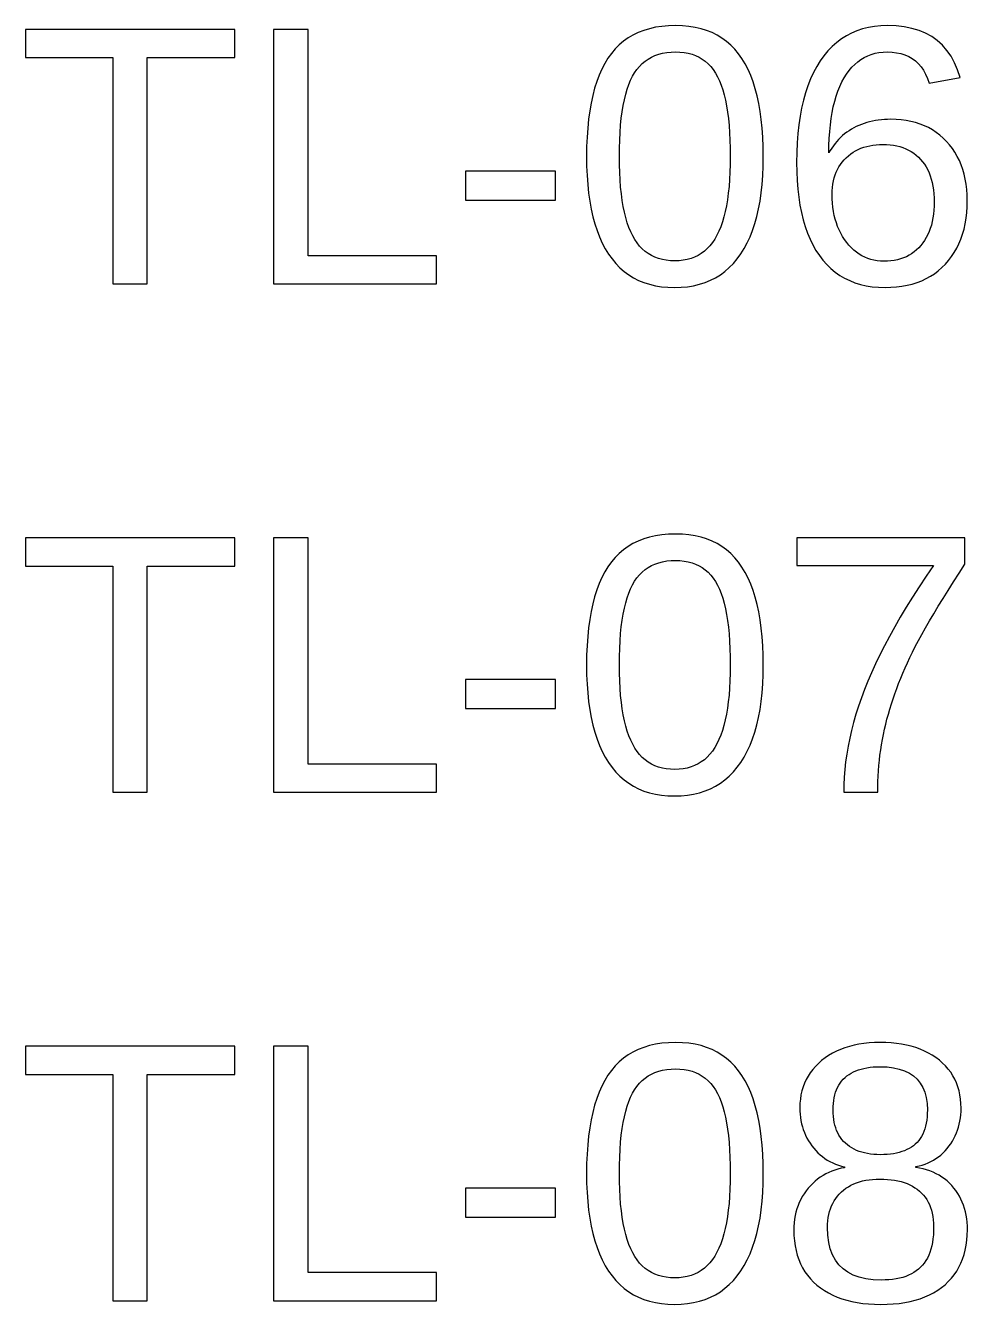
# Model space of a CAD drawing. Extents: x -27 to 133, y -77 to 15.
# Drawn here: x 72.05 to 77.89, y -17.39 to -9.47 of the extents above; entities that cross this region are included whole.
import ezdxf

# ---------------------------------------------------------------- set-up
doc = ezdxf.new("R2010")
doc.units = 0
doc.layers.get('0').update_dxf_attribs({"linetype": 'CONTINUOUS'})

msp = doc.modelspace()

# ---------------------------------------------------------------- linework, layer by layer
for points in [[(72.8056, -9.66694), (73.3472, -9.66694), (73.3472, -9.49239), (72.0515, -9.49239), (72.0515, -9.66694), (72.593, -9.66694), (72.593, -11.0689), (72.8056, -11.0689)], [(74.5982, -10.8944), (73.8015, -10.8944), (73.8015, -9.49239), (73.5878, -9.49239), (73.5878, -11.0689), (74.5982, -11.0689)], [(76.113, -11.0901), (76.1524, -11.0864), (76.1903, -11.0802), (76.2267, -11.0716), (76.2614, -11.0605), (76.2946, -11.047), (76.3263, -11.031), (76.3563, -11.0125), (76.3848, -10.9916), (76.4117, -10.9682), (76.4371, -10.9423), (76.4609, -10.914), (76.4831, -10.8832), (76.5037, -10.8501), (76.5227, -10.8147), (76.54, -10.7772), (76.5556, -10.7374), (76.5697, -10.6955), (76.582, -10.6513), (76.5927, -10.6049), (76.6018, -10.5563), (76.6092, -10.5055), (76.615, -10.4524), (76.6191, -10.3972), (76.6216, -10.3398), (76.6224, -10.2801), (76.6216, -10.2195), (76.6193, -10.1612), (76.6153, -10.1052), (76.6099, -10.0515), (76.6028, -10.0002), (76.5942, -9.95126), (76.584, -9.90461), (76.5722, -9.86029), (76.5589, -9.8183), (76.544, -9.77864), (76.5275, -9.74132), (76.5094, -9.70632), (76.4898, -9.67366), (76.4686, -9.64336), (76.4456, -9.6155), (76.4208, -9.59005), (76.3944, -9.56703), (76.3662, -9.54643), (76.3363, -9.52826), (76.3047, -9.51251), (76.2713, -9.49918), (76.2363, -9.48828), (76.1994, -9.47979), (76.1609, -9.47374), (76.1206, -9.4701), (76.0786, -9.46889), (76.0355, -9.47009), (75.9941, -9.47368), (75.9546, -9.47968), (75.9169, -9.48806), (75.8811, -9.49885), (75.847, -9.51203), (75.8148, -9.52761), (75.7844, -9.54558), (75.7558, -9.56596), (75.729, -9.58872), (75.704, -9.61389), (75.6809, -9.64145), (75.6596, -9.67141), (75.64, -9.70377), (75.6219, -9.73855), (75.6055, -9.77573), (75.5906, -9.81532), (75.5772, -9.85732), (75.5655, -9.90173), (75.5553, -9.94855), (75.5466, -9.99779), (75.5396, -10.0494), (75.5341, -10.1035), (75.5301, -10.1599), (75.5278, -10.2188), (75.527, -10.2801), (75.5278, -10.3401), (75.5302, -10.3978), (75.5343, -10.4533), (75.5399, -10.5065), (75.5472, -10.5575), (75.5561, -10.6062), (75.5666, -10.6527), (75.5787, -10.6969), (75.5924, -10.7389), (75.6078, -10.7786), (75.6247, -10.8161), (75.6433, -10.8513), (75.6635, -10.8843), (75.6853, -10.9149), (75.7087, -10.9431), (75.7337, -10.9688), (75.7603, -10.9921), (75.7885, -11.0129), (75.8184, -11.0313), (75.8498, -11.0472), (75.8828, -11.0607), (75.9174, -11.0717), (75.9536, -11.0803), (75.9915, -11.0864), (76.0309, -11.0901), (76.0719, -11.0913)], [(77.4127, -11.0904), (77.4475, -11.0879), (77.4812, -11.0836), (77.5136, -11.0776), (77.5447, -11.07), (77.5747, -11.0606), (77.6035, -11.0495), (77.631, -11.0366), (77.6573, -11.0221), (77.6824, -11.0059), (77.7063, -10.988), (77.7289, -10.9683), (77.7503, -10.947), (77.7704, -10.9241), (77.7888, -10.9001), (77.8056, -10.8748), (77.8208, -10.8482), (77.8345, -10.8204), (77.8465, -10.7913), (77.8569, -10.761), (77.8657, -10.7295), (77.8729, -10.6967), (77.8785, -10.6627), (77.8825, -10.6274), (77.8849, -10.5909), (77.8857, -10.5531), (77.885, -10.5182), (77.8827, -10.4844), (77.8789, -10.4517), (77.8736, -10.4202), (77.8668, -10.3897), (77.8584, -10.3604), (77.8486, -10.3321), (77.8372, -10.305), (77.8243, -10.279), (77.8099, -10.2541), (77.794, -10.2303), (77.7766, -10.2077), (77.7576, -10.1861), (77.7374, -10.1659), (77.7161, -10.1473), (77.6937, -10.1304), (77.6702, -10.115), (77.6457, -10.1013), (77.6202, -10.0892), (77.5935, -10.0787), (77.5658, -10.0698), (77.5371, -10.0625), (77.5072, -10.0569), (77.4763, -10.0528), (77.4444, -10.0504), (77.4113, -10.0496), (77.3917, -10.0499), (77.3724, -10.0509), (77.3535, -10.0524), (77.3349, -10.0546), (77.3166, -10.0575), (77.2987, -10.0609), (77.2812, -10.065), (77.264, -10.0697), (77.2471, -10.0751), (77.2306, -10.0811), (77.2144, -10.0877), (77.1986, -10.0949), (77.1831, -10.1028), (77.168, -10.1112), (77.1535, -10.1203), (77.1395, -10.1299), (77.126, -10.1401), (77.1131, -10.1508), (77.1007, -10.1622), (77.0888, -10.1741), (77.0775, -10.1866), (77.0666, -10.1997), (77.0563, -10.2133), (77.0466, -10.2275), (77.0374, -10.2423), (77.0287, -10.2577), (77.0292, -10.2118), (77.0309, -10.1675), (77.0337, -10.1249), (77.0376, -10.084), (77.0426, -10.0449), (77.0488, -10.0074), (77.0561, -9.97166), (77.0645, -9.9376), (77.074, -9.90524), (77.0846, -9.87458), (77.0963, -9.84562), (77.1092, -9.81837), (77.1232, -9.79282), (77.1382, -9.76907), (77.1541, -9.74721), (77.171, -9.72726), (77.1887, -9.70921), (77.2074, -9.69306), (77.227, -9.67881), (77.2476, -9.66646), (77.269, -9.65601), (77.2914, -9.64746), (77.3147, -9.64081), (77.3389, -9.63606), (77.364, -9.63321), (77.3901, -9.63226), (77.42, -9.6334), (77.4483, -9.63681), (77.475, -9.6425), (77.5, -9.65048), (77.5233, -9.66072), (77.5449, -9.67325), (77.5649, -9.68805), (77.5832, -9.70513), (77.5998, -9.72449), (77.6148, -9.74613), (77.6281, -9.77004), (77.6397, -9.79623), (77.6496, -9.8247), (77.8421, -9.79001), (77.8263, -9.74251), (77.8073, -9.69881), (77.7852, -9.6589), (77.76, -9.6228), (77.7316, -9.5905), (77.7001, -9.562), (77.6655, -9.53729), (77.6278, -9.51639), (77.5869, -9.49929), (77.543, -9.48599), (77.4959, -9.47649), (77.4456, -9.47079), (77.3923, -9.46889), (77.3514, -9.47019), (77.3119, -9.47408), (77.2739, -9.48057), (77.2374, -9.48965), (77.2024, -9.50133), (77.1688, -9.51561), (77.1367, -9.53248), (77.1061, -9.55195), (77.0769, -9.57401), (77.0492, -9.59866), (77.023, -9.62592), (76.9982, -9.65576), (76.9749, -9.68821), (76.9533, -9.72307), (76.9333, -9.76019), (76.9151, -9.79955), (76.8986, -9.84117), (76.8839, -9.88504), (76.8709, -9.93116), (76.8596, -9.97953), (76.8501, -10.0302), (76.8423, -10.083), (76.8362, -10.1381), (76.8318, -10.1955), (76.8292, -10.2551), (76.8284, -10.317), (76.8292, -10.3741), (76.8317, -10.4291), (76.8359, -10.482), (76.8417, -10.5327), (76.8492, -10.5813), (76.8584, -10.6278), (76.8693, -10.6721), (76.8818, -10.7143), (76.8959, -10.7543), (76.9118, -10.7923), (76.9293, -10.8281), (76.9485, -10.8617), (76.9694, -10.8933), (76.9918, -10.9226), (77.0157, -10.9495), (77.0411, -10.9741), (77.068, -10.9964), (77.0963, -11.0163), (77.1262, -11.0339), (77.1575, -11.0491), (77.1903, -11.062), (77.2246, -11.0726), (77.2604, -11.0808), (77.2977, -11.0866), (77.3364, -11.0901), (77.3766, -11.0913)], [(76.0472, -10.9259), (76.0214, -10.9231), (75.9967, -10.9185), (75.9731, -10.9121), (75.9508, -10.9038), (75.9295, -10.8937), (75.9094, -10.8817), (75.8905, -10.8679), (75.8727, -10.8523), (75.856, -10.8348), (75.8405, -10.8155), (75.8261, -10.7943), (75.8129, -10.7713), (75.8007, -10.7463), (75.7895, -10.7192), (75.7793, -10.6899), (75.7701, -10.6585), (75.7618, -10.625), (75.7545, -10.5894), (75.7482, -10.5516), (75.7428, -10.5117), (75.7384, -10.4696), (75.735, -10.4254), (75.7326, -10.3791), (75.7311, -10.3307), (75.7307, -10.2801), (75.7311, -10.2281), (75.7326, -10.1783), (75.735, -10.1309), (75.7383, -10.0858), (75.7426, -10.0429), (75.7479, -10.0024), (75.7542, -9.96421), (75.7614, -9.9283), (75.7695, -9.8947), (75.7786, -9.86339), (75.7887, -9.8344), (75.7998, -9.8077), (75.8118, -9.78331), (75.8249, -9.76097), (75.8392, -9.74041), (75.8548, -9.72164), (75.8716, -9.70466), (75.8896, -9.68946), (75.9089, -9.67605), (75.9295, -9.66443), (75.9512, -9.6546), (75.9742, -9.64656), (75.9985, -9.6403), (76.024, -9.63583), (76.0507, -9.63315), (76.0786, -9.63226), (76.1059, -9.63316), (76.132, -9.63588), (76.1568, -9.64042), (76.1805, -9.64677), (76.2029, -9.65493), (76.2241, -9.66491), (76.2441, -9.6767), (76.2629, -9.69031), (76.2805, -9.70572), (76.2969, -9.72296), (76.3121, -9.742), (76.326, -9.76287), (76.3388, -9.78554), (76.3504, -9.81024), (76.3612, -9.83716), (76.371, -9.8663), (76.3799, -9.89767), (76.3878, -9.93126), (76.3948, -9.96708), (76.4009, -10.0051), (76.406, -10.0454), (76.4102, -10.0879), (76.4135, -10.1326), (76.4158, -10.1795), (76.4172, -10.2287), (76.4177, -10.2801), (76.4172, -10.3297), (76.4157, -10.3773), (76.4133, -10.4229), (76.4098, -10.4664), (76.4054, -10.508), (76.4, -10.5475), (76.3937, -10.5851), (76.3863, -10.6206), (76.378, -10.6541), (76.3687, -10.6856), (76.3584, -10.715), (76.3471, -10.7425), (76.3349, -10.768), (76.3216, -10.7915), (76.3071, -10.8131), (76.2916, -10.8328), (76.2749, -10.8507), (76.2571, -10.8667), (76.2382, -10.8808), (76.2181, -10.893), (76.1969, -10.9033), (76.1746, -10.9118), (76.1512, -10.9184), (76.1266, -10.9231), (76.101, -10.9259), (76.0741, -10.9268)], [(77.3485, -10.9284), (77.3277, -10.9263), (77.3076, -10.9229), (77.288, -10.918), (77.269, -10.9118), (77.2506, -10.9043), (77.2329, -10.8953), (77.2157, -10.885), (77.1991, -10.8733), (77.1831, -10.8602), (77.1678, -10.8457), (77.153, -10.8299), (77.1389, -10.8127), (77.1255, -10.7944), (77.1133, -10.7753), (77.1021, -10.7555), (77.092, -10.7348), (77.0829, -10.7134), (77.0749, -10.6912), (77.068, -10.6682), (77.0621, -10.6445), (77.0573, -10.6199), (77.0536, -10.5946), (77.0509, -10.5685), (77.0493, -10.5416), (77.0488, -10.514), (77.0493, -10.4921), (77.0509, -10.471), (77.0534, -10.4506), (77.057, -10.431), (77.0616, -10.4121), (77.0673, -10.3939), (77.0739, -10.3765), (77.0816, -10.3598), (77.0904, -10.3439), (77.1001, -10.3286), (77.1109, -10.3141), (77.1227, -10.3004), (77.1355, -10.2874), (77.1492, -10.2752), (77.1635, -10.264), (77.1784, -10.2538), (77.194, -10.2446), (77.2102, -10.2363), (77.2271, -10.229), (77.2446, -10.2227), (77.2628, -10.2173), (77.2816, -10.2129), (77.301, -10.2095), (77.3211, -10.2071), (77.3418, -10.2056), (77.3632, -10.2051), (77.3859, -10.2057), (77.4078, -10.2073), (77.4289, -10.2101), (77.4492, -10.2139), (77.4688, -10.2189), (77.4875, -10.2249), (77.5055, -10.2321), (77.5227, -10.2403), (77.5392, -10.2497), (77.5548, -10.2601), (77.5697, -10.2716), (77.5838, -10.2843), (77.5971, -10.298), (77.6095, -10.3128), (77.6209, -10.3284), (77.6313, -10.345), (77.6408, -10.3626), (77.6492, -10.381), (77.6567, -10.4004), (77.6631, -10.4207), (77.6686, -10.442), (77.673, -10.4641), (77.6765, -10.4872), (77.679, -10.5112), (77.6805, -10.5362), (77.681, -10.5621), (77.6805, -10.588), (77.679, -10.613), (77.6766, -10.6372), (77.6731, -10.6605), (77.6687, -10.6829), (77.6633, -10.7045), (77.657, -10.7252), (77.6496, -10.745), (77.6413, -10.764), (77.632, -10.7821), (77.6217, -10.7993), (77.6104, -10.8157), (77.5982, -10.8312), (77.5851, -10.8456), (77.5712, -10.859), (77.5566, -10.8711), (77.5413, -10.8821), (77.5252, -10.892), (77.5084, -10.9007), (77.4908, -10.9082), (77.4725, -10.9146), (77.4535, -10.9198), (77.4337, -10.9238), (77.4132, -10.9267), (77.3919, -10.9285), (77.3699, -10.9291)], [(75.3356, -10.3707), (74.7762, -10.3707), (74.7762, -10.5498), (75.3356, -10.5498)], [(72.8056, -12.8169), (73.3472, -12.8169), (73.3472, -12.6424), (72.0515, -12.6424), (72.0515, -12.8169), (72.593, -12.8169), (72.593, -14.2189), (72.8056, -14.2189)], [(74.5982, -14.0444), (73.8015, -14.0444), (73.8015, -12.6424), (73.5878, -12.6424), (73.5878, -14.2189), (74.5982, -14.2189)], [(76.113, -14.2401), (76.1524, -14.2364), (76.1903, -14.2302), (76.2267, -14.2216), (76.2614, -14.2105), (76.2946, -14.197), (76.3263, -14.181), (76.3563, -14.1625), (76.3848, -14.1416), (76.4117, -14.1182), (76.4371, -14.0923), (76.4609, -14.064), (76.4831, -14.0332), (76.5037, -14.0001), (76.5227, -13.9647), (76.54, -13.9272), (76.5556, -13.8874), (76.5697, -13.8455), (76.582, -13.8013), (76.5927, -13.7549), (76.6018, -13.7063), (76.6092, -13.6555), (76.615, -13.6024), (76.6191, -13.5472), (76.6216, -13.4898), (76.6224, -13.4301), (76.6216, -13.3695), (76.6193, -13.3112), (76.6153, -13.2552), (76.6099, -13.2015), (76.6028, -13.1502), (76.5942, -13.1013), (76.584, -13.0546), (76.5722, -13.0103), (76.5589, -12.9683), (76.544, -12.9286), (76.5275, -12.8913), (76.5094, -12.8563), (76.4898, -12.8237), (76.4686, -12.7934), (76.4456, -12.7655), (76.4208, -12.7401), (76.3944, -12.717), (76.3662, -12.6964), (76.3363, -12.6783), (76.3047, -12.6625), (76.2713, -12.6492), (76.2363, -12.6383), (76.1994, -12.6298), (76.1609, -12.6237), (76.1206, -12.6201), (76.0786, -12.6189), (76.0355, -12.6201), (75.9941, -12.6237), (75.9546, -12.6297), (75.9169, -12.6381), (75.8811, -12.6488), (75.847, -12.662), (75.8148, -12.6776), (75.7844, -12.6956), (75.7558, -12.716), (75.729, -12.7387), (75.704, -12.7639), (75.6809, -12.7915), (75.6596, -12.8214), (75.64, -12.8538), (75.6219, -12.8885), (75.6055, -12.9257), (75.5906, -12.9653), (75.5772, -13.0073), (75.5655, -13.0517), (75.5553, -13.0986), (75.5466, -13.1478), (75.5396, -13.1994), (75.5341, -13.2535), (75.5301, -13.3099), (75.5278, -13.3688), (75.527, -13.4301), (75.5278, -13.4901), (75.5302, -13.5478), (75.5343, -13.6033), (75.5399, -13.6565), (75.5472, -13.7075), (75.5561, -13.7562), (75.5666, -13.8027), (75.5787, -13.8469), (75.5924, -13.8889), (75.6078, -13.9286), (75.6247, -13.9661), (75.6433, -14.0013), (75.6635, -14.0343), (75.6853, -14.0649), (75.7087, -14.0931), (75.7337, -14.1188), (75.7603, -14.1421), (75.7885, -14.1629), (75.8184, -14.1813), (75.8498, -14.1972), (75.8828, -14.2107), (75.9174, -14.2217), (75.9536, -14.2303), (75.9915, -14.2364), (76.0309, -14.2401), (76.0719, -14.2413)], [(77.331, -14.1854), (77.3319, -14.1521), (77.3334, -14.119), (77.3355, -14.086), (77.3381, -14.0532), (77.3414, -14.0206), (77.3452, -13.9882), (77.3496, -13.9559), (77.3546, -13.9238), (77.3602, -13.8919), (77.3664, -13.8601), (77.3732, -13.8285), (77.3806, -13.7971), (77.3885, -13.7657), (77.3971, -13.7343), (77.4062, -13.7028), (77.4159, -13.6713), (77.4262, -13.6396), (77.4371, -13.6079), (77.4486, -13.5762), (77.4607, -13.5443), (77.4734, -13.5125), (77.4866, -13.4805), (77.5005, -13.4485), (77.5149, -13.4164), (77.5299, -13.3842), (77.5461, -13.3511), (77.5639, -13.3161), (77.5835, -13.2791), (77.6047, -13.2403), (77.6275, -13.1996), (77.6521, -13.157), (77.6784, -13.1125), (77.7063, -13.0661), (77.7359, -13.0178), (77.7672, -12.9676), (77.8002, -12.9156), (77.8349, -12.8616), (77.8712, -12.8058), (77.8712, -12.6424), (76.8295, -12.6424), (76.8295, -12.8136), (77.6765, -12.8136), (77.6314, -12.8799), (77.5883, -12.9451), (77.5472, -13.0091), (77.5082, -13.0718), (77.4712, -13.1334), (77.4363, -13.1938), (77.4034, -13.253), (77.3725, -13.3109), (77.3436, -13.3677), (77.3168, -13.4233), (77.292, -13.4777), (77.2692, -13.5309), (77.2485, -13.5828), (77.2296, -13.634), (77.2121, -13.6848), (77.1962, -13.7353), (77.1818, -13.7854), (77.1689, -13.835), (77.1576, -13.8843), (77.1477, -13.9333), (77.1394, -13.9818), (77.1325, -14.03), (77.1272, -14.0778), (77.1234, -14.1252), (77.1212, -14.1723), (77.1204, -14.2189), (77.3308, -14.2189)], [(76.0472, -14.0759), (76.0214, -14.0731), (75.9967, -14.0685), (75.9731, -14.0621), (75.9508, -14.0538), (75.9295, -14.0437), (75.9094, -14.0317), (75.8905, -14.0179), (75.8727, -14.0023), (75.856, -13.9848), (75.8405, -13.9655), (75.8261, -13.9443), (75.8129, -13.9213), (75.8007, -13.8963), (75.7895, -13.8692), (75.7793, -13.8399), (75.7701, -13.8085), (75.7618, -13.775), (75.7545, -13.7394), (75.7482, -13.7016), (75.7428, -13.6617), (75.7384, -13.6196), (75.735, -13.5754), (75.7326, -13.5291), (75.7311, -13.4807), (75.7307, -13.4301), (75.7311, -13.3781), (75.7326, -13.3283), (75.735, -13.2809), (75.7383, -13.2358), (75.7426, -13.1929), (75.7479, -13.1524), (75.7542, -13.1142), (75.7614, -13.0783), (75.7695, -13.0447), (75.7786, -13.0134), (75.7887, -12.9844), (75.7998, -12.9577), (75.8118, -12.9333), (75.8249, -12.911), (75.8392, -12.8904), (75.8548, -12.8716), (75.8716, -12.8547), (75.8896, -12.8395), (75.9089, -12.8261), (75.9295, -12.8144), (75.9512, -12.8046), (75.9742, -12.7966), (75.9985, -12.7903), (76.024, -12.7858), (76.0507, -12.7832), (76.0786, -12.7823), (76.1059, -12.7832), (76.132, -12.7859), (76.1568, -12.7904), (76.1805, -12.7968), (76.2029, -12.8049), (76.2241, -12.8149), (76.2441, -12.8267), (76.2629, -12.8403), (76.2805, -12.8557), (76.2969, -12.873), (76.3121, -12.892), (76.326, -12.9129), (76.3388, -12.9355), (76.3504, -12.9602), (76.3612, -12.9872), (76.371, -13.0163), (76.3799, -13.0477), (76.3878, -13.0813), (76.3948, -13.1171), (76.4009, -13.1551), (76.406, -13.1954), (76.4102, -13.2379), (76.4135, -13.2826), (76.4158, -13.3295), (76.4172, -13.3787), (76.4177, -13.4301), (76.4172, -13.4797), (76.4157, -13.5273), (76.4133, -13.5729), (76.4098, -13.6164), (76.4054, -13.658), (76.4, -13.6975), (76.3937, -13.7351), (76.3863, -13.7706), (76.378, -13.8041), (76.3687, -13.8356), (76.3584, -13.865), (76.3471, -13.8925), (76.3349, -13.918), (76.3216, -13.9415), (76.3071, -13.9631), (76.2916, -13.9828), (76.2749, -14.0007), (76.2571, -14.0167), (76.2382, -14.0308), (76.2181, -14.043), (76.1969, -14.0533), (76.1746, -14.0618), (76.1512, -14.0684), (76.1266, -14.0731), (76.101, -14.0759), (76.0741, -14.0768)], [(75.3356, -13.5207), (74.7762, -13.5207), (74.7762, -13.6998), (75.3356, -13.6998)], [(72.8056, -15.9669), (73.3472, -15.9669), (73.3472, -15.7924), (72.0515, -15.7924), (72.0515, -15.9669), (72.593, -15.9669), (72.593, -17.3689), (72.8056, -17.3689)], [(74.5982, -17.1944), (73.8015, -17.1944), (73.8015, -15.7924), (73.5878, -15.7924), (73.5878, -17.3689), (74.5982, -17.3689)], [(76.113, -17.3901), (76.1524, -17.3864), (76.1903, -17.3802), (76.2267, -17.3716), (76.2614, -17.3605), (76.2946, -17.347), (76.3263, -17.331), (76.3563, -17.3125), (76.3848, -17.2916), (76.4117, -17.2682), (76.4371, -17.2423), (76.4609, -17.214), (76.4831, -17.1832), (76.5037, -17.1501), (76.5227, -17.1147), (76.54, -17.0772), (76.5556, -17.0374), (76.5697, -16.9955), (76.582, -16.9513), (76.5927, -16.9049), (76.6018, -16.8563), (76.6092, -16.8055), (76.615, -16.7524), (76.6191, -16.6972), (76.6216, -16.6398), (76.6224, -16.5801), (76.6216, -16.5195), (76.6193, -16.4612), (76.6153, -16.4052), (76.6099, -16.3515), (76.6028, -16.3002), (76.5942, -16.2513), (76.584, -16.2046), (76.5722, -16.1603), (76.5589, -16.1183), (76.544, -16.0786), (76.5275, -16.0413), (76.5094, -16.0063), (76.4898, -15.9737), (76.4686, -15.9434), (76.4456, -15.9155), (76.4208, -15.8901), (76.3944, -15.867), (76.3662, -15.8464), (76.3363, -15.8283), (76.3047, -15.8125), (76.2713, -15.7992), (76.2363, -15.7883), (76.1994, -15.7798), (76.1609, -15.7737), (76.1206, -15.7701), (76.0786, -15.7689), (76.0355, -15.7701), (75.9941, -15.7737), (75.9546, -15.7797), (75.9169, -15.7881), (75.8811, -15.7988), (75.847, -15.812), (75.8148, -15.8276), (75.7844, -15.8456), (75.7558, -15.866), (75.729, -15.8887), (75.704, -15.9139), (75.6809, -15.9415), (75.6596, -15.9714), (75.64, -16.0038), (75.6219, -16.0385), (75.6055, -16.0757), (75.5906, -16.1153), (75.5772, -16.1573), (75.5655, -16.2017), (75.5553, -16.2486), (75.5466, -16.2978), (75.5396, -16.3494), (75.5341, -16.4035), (75.5301, -16.4599), (75.5278, -16.5188), (75.527, -16.5801), (75.5278, -16.6401), (75.5302, -16.6978), (75.5343, -16.7533), (75.5399, -16.8065), (75.5472, -16.8575), (75.5561, -16.9062), (75.5666, -16.9527), (75.5787, -16.9969), (75.5924, -17.0389), (75.6078, -17.0786), (75.6247, -17.1161), (75.6433, -17.1513), (75.6635, -17.1843), (75.6853, -17.2149), (75.7087, -17.2431), (75.7337, -17.2688), (75.7603, -17.2921), (75.7885, -17.3129), (75.8184, -17.3313), (75.8498, -17.3472), (75.8828, -17.3607), (75.9174, -17.3717), (75.9536, -17.3803), (75.9915, -17.3864), (76.0309, -17.3901), (76.0719, -17.3913)], [(77.389, -17.3906), (77.4268, -17.3884), (77.4632, -17.3848), (77.4981, -17.3798), (77.5316, -17.3733), (77.5637, -17.3653), (77.5943, -17.3559), (77.6235, -17.3451), (77.6513, -17.3329), (77.6776, -17.3191), (77.7026, -17.304), (77.726, -17.2874), (77.7481, -17.2694), (77.7686, -17.25), (77.7875, -17.2295), (77.8048, -17.2079), (77.8204, -17.1852), (77.8343, -17.1613), (77.8466, -17.1363), (77.8573, -17.1101), (77.8663, -17.0828), (77.8737, -17.0544), (77.8795, -17.0248), (77.8836, -16.9941), (77.886, -16.9622), (77.8869, -16.9292), (77.8864, -16.9056), (77.8849, -16.8826), (77.8824, -16.8602), (77.8789, -16.8384), (77.8744, -16.8173), (77.869, -16.7967), (77.8625, -16.7768), (77.8551, -16.7575), (77.8466, -16.7388), (77.8372, -16.7207), (77.8268, -16.7032), (77.8153, -16.6864), (77.8029, -16.6702), (77.7896, -16.6547), (77.7755, -16.6402), (77.7606, -16.6266), (77.7449, -16.6139), (77.7285, -16.6022), (77.7112, -16.5914), (77.6931, -16.5816), (77.6742, -16.5727), (77.6546, -16.5647), (77.6341, -16.5576), (77.6129, -16.5515), (77.5908, -16.5463), (77.568, -16.5421), (77.568, -16.5376), (77.5876, -16.5332), (77.6066, -16.5279), (77.625, -16.5217), (77.6427, -16.5146), (77.6597, -16.5067), (77.6761, -16.4979), (77.6918, -16.4881), (77.707, -16.4775), (77.7214, -16.466), (77.7352, -16.4536), (77.7484, -16.4404), (77.7609, -16.4262), (77.7727, -16.4112), (77.7838, -16.3955), (77.794, -16.3793), (77.8033, -16.3628), (77.8118, -16.3459), (77.8193, -16.3286), (77.826, -16.3108), (77.8317, -16.2926), (77.8366, -16.2741), (77.8406, -16.2551), (77.8437, -16.2357), (77.8459, -16.2159), (77.8473, -16.1957), (77.8477, -16.1751), (77.8469, -16.1468), (77.8445, -16.1194), (77.8405, -16.0929), (77.8349, -16.0674), (77.8278, -16.0427), (77.819, -16.019), (77.8086, -15.9962), (77.7966, -15.9743), (77.7831, -15.9533), (77.7679, -15.9333), (77.7512, -15.9141), (77.7328, -15.8959), (77.7129, -15.8785), (77.6915, -15.8623), (77.6691, -15.8474), (77.6454, -15.8338), (77.6206, -15.8214), (77.5947, -15.8104), (77.5676, -15.8007), (77.5393, -15.7922), (77.5098, -15.7851), (77.4793, -15.7793), (77.4475, -15.7747), (77.4146, -15.7715), (77.3805, -15.7695), (77.3453, -15.7689), (77.3109, -15.7696), (77.2776, -15.7715), (77.2454, -15.7748), (77.2143, -15.7795), (77.1842, -15.7854), (77.1553, -15.7927), (77.1275, -15.8013), (77.1007, -15.8113), (77.075, -15.8225), (77.0505, -15.8351), (77.027, -15.849), (77.0046, -15.8642), (76.9833, -15.8808), (76.9634, -15.8984), (76.945, -15.9168), (76.9283, -15.9361), (76.9131, -15.9561), (76.8996, -15.977), (76.8876, -15.9986), (76.8772, -16.0211), (76.8685, -16.0443), (76.8613, -16.0684), (76.8557, -16.0933), (76.8517, -16.119), (76.8493, -16.1455), (76.8485, -16.1728), (76.8489, -16.1934), (76.8503, -16.2136), (76.8525, -16.2335), (76.8556, -16.2528), (76.8595, -16.2718), (76.8644, -16.2904), (76.8701, -16.3086), (76.8767, -16.3263), (76.8842, -16.3437), (76.8925, -16.3606), (76.9018, -16.3771), (76.9119, -16.3932), (76.9229, -16.4089), (76.9347, -16.424), (76.9471, -16.4382), (76.9601, -16.4516), (76.9738, -16.4642), (76.9882, -16.4759), (77.0032, -16.4868), (77.0188, -16.4969), (77.035, -16.5062), (77.052, -16.5146), (77.0695, -16.5221), (77.0877, -16.5289), (77.1065, -16.5348), (77.126, -16.5398), (77.126, -16.5443), (77.1051, -16.5482), (77.0848, -16.5531), (77.0651, -16.559), (77.046, -16.5659), (77.0274, -16.5738), (77.0095, -16.5826), (76.9921, -16.5924), (76.9753, -16.6032), (76.959, -16.615), (76.9434, -16.6277), (76.9283, -16.6414), (76.9139, -16.6562), (76.9, -16.6719), (76.8869, -16.6883), (76.8749, -16.7054), (76.8639, -16.723), (76.8539, -16.7412), (76.8451, -16.76), (76.8372, -16.7794), (76.8304, -16.7994), (76.8247, -16.8199), (76.8199, -16.8411), (76.8163, -16.8628), (76.8137, -16.8851), (76.8121, -16.908), (76.8116, -16.9314), (76.8124, -16.9647), (76.815, -16.9969), (76.8192, -17.0278), (76.8251, -17.0575), (76.8327, -17.0861), (76.842, -17.1134), (76.8529, -17.1396), (76.8656, -17.1646), (76.88, -17.1884), (76.896, -17.211), (76.9137, -17.2324), (76.9331, -17.2526), (76.9542, -17.2716), (76.9768, -17.2893), (77.0007, -17.3056), (77.026, -17.3205), (77.0525, -17.3339), (77.0803, -17.346), (77.1094, -17.3566), (77.1398, -17.3658), (77.1716, -17.3736), (77.2046, -17.38), (77.2389, -17.3849), (77.2746, -17.3885), (77.3115, -17.3906), (77.3498, -17.3913)], [(77.3264, -16.4633), (77.306, -16.4621), (77.2864, -16.46), (77.2675, -16.457), (77.2493, -16.4532), (77.2319, -16.4486), (77.2153, -16.4431), (77.1993, -16.4368), (77.1842, -16.4297), (77.1698, -16.4217), (77.1561, -16.4129), (77.1432, -16.4032), (77.131, -16.3927), (77.1197, -16.3814), (77.1093, -16.3693), (77.0997, -16.3565), (77.0911, -16.3429), (77.0834, -16.3285), (77.0766, -16.3134), (77.0707, -16.2975), (77.0657, -16.2809), (77.0617, -16.2635), (77.0585, -16.2453), (77.0562, -16.2264), (77.0548, -16.2067), (77.0544, -16.1862), (77.0548, -16.1661), (77.0562, -16.1468), (77.0584, -16.1283), (77.0614, -16.1106), (77.0654, -16.0936), (77.0702, -16.0774), (77.076, -16.062), (77.0826, -16.0474), (77.0901, -16.0335), (77.0984, -16.0205), (77.1077, -16.0082), (77.1178, -15.9967), (77.1288, -15.986), (77.1406, -15.976), (77.1533, -15.9669), (77.1667, -15.9586), (77.181, -15.951), (77.196, -15.9443), (77.2119, -15.9383), (77.2286, -15.9331), (77.246, -15.9288), (77.2643, -15.9252), (77.2833, -15.9224), (77.3032, -15.9204), (77.3238, -15.9192), (77.3453, -15.9188), (77.3887, -15.9204), (77.4286, -15.9252), (77.465, -15.9331), (77.498, -15.9441), (77.5274, -15.9584), (77.5535, -15.9758), (77.576, -15.9964), (77.5951, -16.0201), (77.6107, -16.047), (77.6229, -16.0771), (77.6315, -16.1103), (77.6367, -16.1467), (77.6385, -16.1862), (77.638, -16.2083), (77.6367, -16.2294), (77.6345, -16.2496), (77.6314, -16.2688), (77.6275, -16.287), (77.6226, -16.3043), (77.6169, -16.3206), (77.6103, -16.3359), (77.6028, -16.3503), (77.5944, -16.3638), (77.5852, -16.3762), (77.5751, -16.3877), (77.564, -16.3983), (77.5522, -16.408), (77.5396, -16.4169), (77.5261, -16.425), (77.5119, -16.4324), (77.4968, -16.439), (77.481, -16.4448), (77.4643, -16.4498), (77.4468, -16.4541), (77.4286, -16.4575), (77.4095, -16.4603), (77.3897, -16.4622), (77.369, -16.4634), (77.3476, -16.4637)], [(76.0472, -17.2259), (76.0214, -17.2231), (75.9967, -17.2185), (75.9731, -17.2121), (75.9508, -17.2038), (75.9295, -17.1937), (75.9094, -17.1817), (75.8905, -17.1679), (75.8727, -17.1523), (75.856, -17.1348), (75.8405, -17.1155), (75.8261, -17.0943), (75.8129, -17.0713), (75.8007, -17.0463), (75.7895, -17.0192), (75.7793, -16.9899), (75.7701, -16.9585), (75.7618, -16.925), (75.7545, -16.8894), (75.7482, -16.8516), (75.7428, -16.8117), (75.7384, -16.7696), (75.735, -16.7254), (75.7326, -16.6791), (75.7311, -16.6307), (75.7307, -16.5801), (75.7311, -16.5281), (75.7326, -16.4783), (75.735, -16.4309), (75.7383, -16.3858), (75.7426, -16.3429), (75.7479, -16.3024), (75.7542, -16.2642), (75.7614, -16.2283), (75.7695, -16.1947), (75.7786, -16.1634), (75.7887, -16.1344), (75.7998, -16.1077), (75.8118, -16.0833), (75.8249, -16.061), (75.8392, -16.0404), (75.8548, -16.0216), (75.8716, -16.0047), (75.8896, -15.9895), (75.9089, -15.9761), (75.9295, -15.9644), (75.9512, -15.9546), (75.9742, -15.9466), (75.9985, -15.9403), (76.024, -15.9358), (76.0507, -15.9332), (76.0786, -15.9323), (76.1059, -15.9332), (76.132, -15.9359), (76.1568, -15.9404), (76.1805, -15.9468), (76.2029, -15.9549), (76.2241, -15.9649), (76.2441, -15.9767), (76.2629, -15.9903), (76.2805, -16.0057), (76.2969, -16.023), (76.3121, -16.042), (76.326, -16.0629), (76.3388, -16.0855), (76.3504, -16.1102), (76.3612, -16.1372), (76.371, -16.1663), (76.3799, -16.1977), (76.3878, -16.2313), (76.3948, -16.2671), (76.4009, -16.3051), (76.406, -16.3454), (76.4102, -16.3879), (76.4135, -16.4326), (76.4158, -16.4795), (76.4172, -16.5287), (76.4177, -16.5801), (76.4172, -16.6297), (76.4157, -16.6773), (76.4133, -16.7229), (76.4098, -16.7664), (76.4054, -16.808), (76.4, -16.8475), (76.3937, -16.8851), (76.3863, -16.9206), (76.378, -16.9541), (76.3687, -16.9856), (76.3584, -17.015), (76.3471, -17.0425), (76.3349, -17.068), (76.3216, -17.0915), (76.3071, -17.1131), (76.2916, -17.1328), (76.2749, -17.1507), (76.2571, -17.1667), (76.2382, -17.1808), (76.2181, -17.193), (76.1969, -17.2033), (76.1746, -17.2118), (76.1512, -17.2184), (76.1266, -17.2231), (76.101, -17.2259), (76.0741, -17.2268)], [(77.3029, -17.2383), (77.2576, -17.2326), (77.2163, -17.2229), (77.179, -17.2094), (77.1455, -17.1921), (77.1161, -17.1709), (77.0905, -17.1459), (77.0689, -17.117), (77.0512, -17.0842), (77.0374, -17.0476), (77.0276, -17.0071), (77.0217, -16.9628), (77.0197, -16.9147), (77.0202, -16.8935), (77.0217, -16.873), (77.0243, -16.8533), (77.0279, -16.8343), (77.0324, -16.8159), (77.0381, -16.7983), (77.0447, -16.7814), (77.0523, -16.7652), (77.061, -16.7497), (77.0707, -16.7349), (77.0814, -16.7208), (77.0931, -16.7075), (77.1059, -16.6948), (77.1195, -16.683), (77.134, -16.6721), (77.1492, -16.6621), (77.1652, -16.6531), (77.1821, -16.6451), (77.1997, -16.638), (77.2181, -16.6318), (77.2373, -16.6266), (77.2573, -16.6224), (77.2781, -16.619), (77.2997, -16.6167), (77.3221, -16.6153), (77.3453, -16.6148), (77.3692, -16.6152), (77.3922, -16.6165), (77.4144, -16.6187), (77.4357, -16.6218), (77.4562, -16.6258), (77.4759, -16.6306), (77.4948, -16.6364), (77.5128, -16.643), (77.53, -16.6504), (77.5463, -16.6588), (77.5618, -16.6681), (77.5765, -16.6782), (77.5903, -16.6892), (77.6032, -16.7011), (77.6151, -16.7138), (77.626, -16.7274), (77.6358, -16.7418), (77.6446, -16.7571), (77.6523, -16.7732), (77.659, -16.7902), (77.6647, -16.8081), (77.6694, -16.8268), (77.673, -16.8464), (77.6756, -16.8668), (77.6771, -16.8881), (77.6776, -16.9102), (77.6771, -16.9361), (77.6757, -16.961), (77.6733, -16.9847), (77.67, -17.0074), (77.6657, -17.0289), (77.6605, -17.0493), (77.6543, -17.0687), (77.6471, -17.0869), (77.639, -17.104), (77.6299, -17.12), (77.6199, -17.1349), (77.609, -17.1487), (77.597, -17.1614), (77.5842, -17.173), (77.5703, -17.1838), (77.5554, -17.1936), (77.5395, -17.2025), (77.5227, -17.2104), (77.5048, -17.2174), (77.486, -17.2235), (77.4661, -17.2286), (77.4453, -17.2328), (77.4235, -17.2361), (77.4006, -17.2384), (77.3768, -17.2398), (77.352, -17.2403)], [(75.3356, -16.6707), (74.7762, -16.6707), (74.7762, -16.8498), (75.3356, -16.8498)]]:
    msp.add_lwpolyline(points, close=True)

doc.saveas('drawing.dxf')
